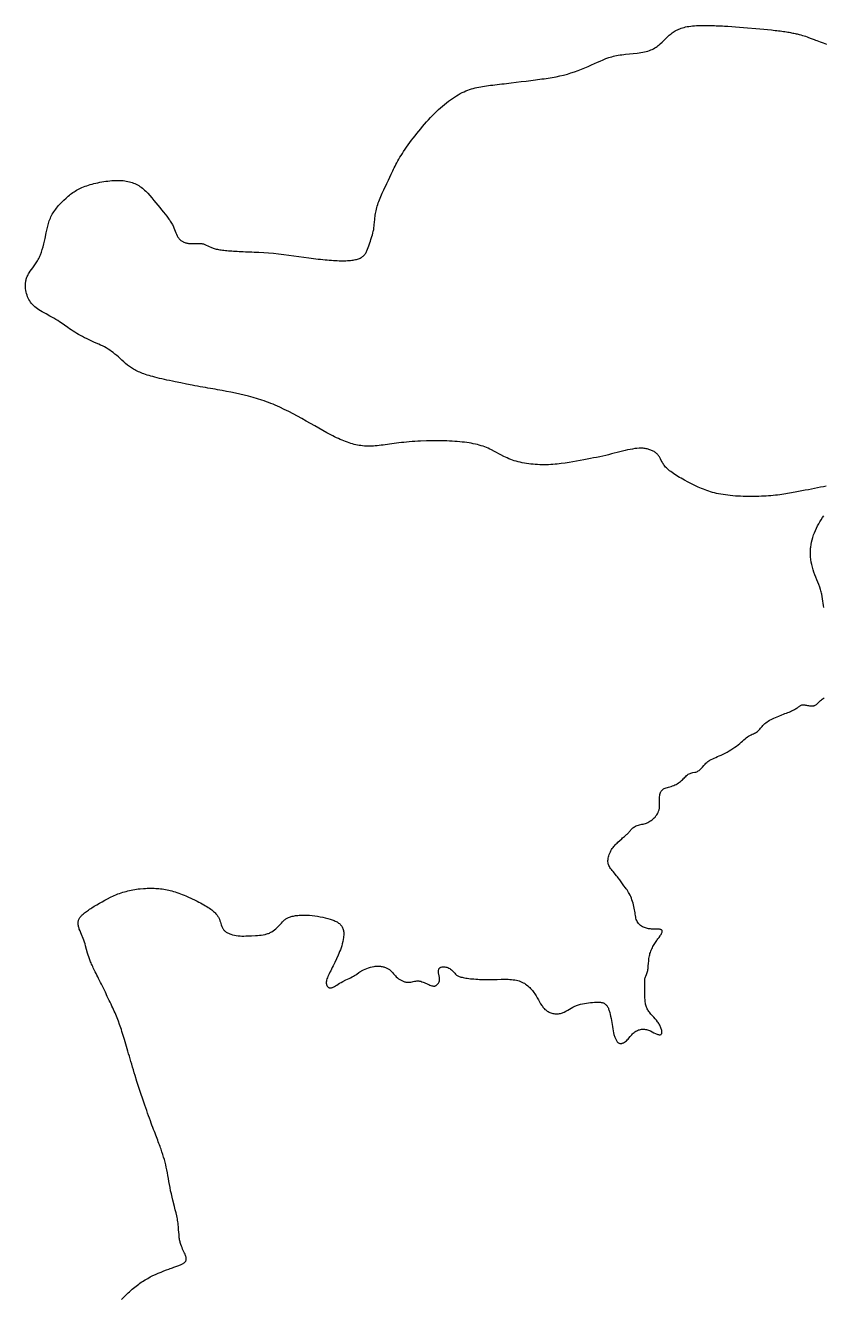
# Model space of a CAD drawing. Header units: millimetres. Extents: x -2150 to 3226, y -942 to 5220.
# Drawn here: x -640 to 1293, y 2139 to 5220 of the extents above; entities that cross this region are included whole.
import ezdxf

# ---------------------------------------------------------------- set-up
doc = ezdxf.new("R2010")
doc.units = ezdxf.units.MM
doc.layers.add('184', color=7, linetype='Continuous')

msp = doc.modelspace()

# ---------------------------------------------------------------- linework, layer by layer
at = {"layer": '184', "elevation": 184}
for points in [[(1299.2, 4104.1), (1292.2, 4102.8), (1285.1, 4101.5), (1278, 4100.1), (1270.7, 4098.7), (1263.3, 4097.2), (1255.8, 4095.6), (1248, 4094.1), (1240.1, 4092.5), (1231.9, 4090.9), (1223.5, 4089.3), (1219.2, 4088.5), (1214.7, 4087.7), (1210.3, 4086.9), (1205.7, 4086.2), (1201, 4085.4), (1196.2, 4084.7), (1191.3, 4084), (1186.4, 4083.4), (1181.3, 4082.7), (1176.1, 4082.1), (1170.7, 4081.6), (1165.3, 4081.1), (1159.7, 4080.6), (1154, 4080.2), (1148.2, 4079.9), (1142.2, 4079.6), (1136.1, 4079.3), (1129.9, 4079.2), (1123.6, 4079.1), (1117.2, 4079), (1104.4, 4079.1), (1098, 4079.3), (1091.6, 4079.6), (1085.3, 4079.9), (1079, 4080.3), (1072.8, 4080.8), (1066.7, 4081.4), (1060.7, 4082), (1054.9, 4082.8), (1049.2, 4083.6), (1043.7, 4084.5), (1038.5, 4085.6), (1033.4, 4086.7), (1028.4, 4087.8), (1023.7, 4089.1), (1019, 4090.5), (1014.5, 4091.9), (1010.1, 4093.4), (1005.8, 4095), (1001.5, 4096.6), (997.3, 4098.4), (989.1, 4102), (980.9, 4105.9), (972.7, 4109.9), (964.4, 4114.2), (956.1, 4118.6), (947.9, 4123.2), (944, 4125.5), (940.1, 4127.8), (936.3, 4130.1), (932.6, 4132.4), (929.1, 4134.7), (925.8, 4137), (922.6, 4139.4), (919.6, 4141.6), (916.9, 4143.9), (914.3, 4146.1), (912.1, 4148.3), (910, 4150.5), (908.2, 4152.7), (906.6, 4154.8), (905.1, 4156.8), (903.8, 4158.9), (902.6, 4160.9), (901.5, 4162.8), (899.6, 4166.6), (897.8, 4170.2), (896, 4173.6), (895, 4175.3), (893.9, 4176.9), (892.8, 4178.4), (891.5, 4179.9), (890.2, 4181.4), (888.7, 4182.8), (887.2, 4184.1), (885.5, 4185.4), (883.8, 4186.6), (882, 4187.8), (880.1, 4188.9), (878.2, 4189.9), (876.2, 4190.8), (874.1, 4191.7), (872, 4192.5), (869.8, 4193.2), (867.6, 4193.9), (865.3, 4194.4), (863, 4194.9), (860.7, 4195.3), (858.4, 4195.6), (856, 4195.8), (853.5, 4195.9), (851.1, 4196), (848.5, 4196), (846, 4195.9), (840.8, 4195.6), (835.4, 4195), (829.8, 4194.1), (824.1, 4193.1), (818.2, 4191.9), (812.1, 4190.5), (805.8, 4189), (799.3, 4187.3), (792.7, 4185.6), (785.9, 4183.9), (779.1, 4182.1), (772.1, 4180.4), (765, 4178.7), (757.8, 4177.1), (750.6, 4175.5), (743.1, 4173.9), (735.6, 4172.4), (727.8, 4170.9), (719.9, 4169.3), (711.7, 4167.8), (703.3, 4166.2), (694.6, 4164.6), (685.7, 4163), (676.5, 4161.4), (667, 4160), (657.3, 4158.7), (652.4, 4158.1), (647.4, 4157.6), (642.3, 4157.2), (637.2, 4156.8), (632, 4156.5), (626.8, 4156.2), (621.5, 4156.1), (616.1, 4156.1), (610.8, 4156.1), (605.3, 4156.2), (599.9, 4156.4), (594.5, 4156.8), (589.1, 4157.2), (583.8, 4157.7), (578.5, 4158.3), (573.2, 4159), (568, 4159.9), (562.9, 4160.8), (557.9, 4161.9), (553.1, 4163), (548.3, 4164.3), (543.7, 4165.7), (539.2, 4167.2), (534.9, 4168.9), (530.7, 4170.6), (526.6, 4172.4), (522.6, 4174.3), (518.7, 4176.2), (511.1, 4180.2), (496.1, 4188.4), (488.5, 4192.3), (484.6, 4194.1), (480.6, 4195.9), (476.5, 4197.6), (472.3, 4199.3), (468, 4200.8), (463.5, 4202.2), (458.9, 4203.5), (454.2, 4204.8), (449.4, 4205.9), (444.4, 4207), (439.3, 4208), (434, 4208.9), (428.6, 4209.7), (423.1, 4210.5), (417.4, 4211.1), (411.6, 4211.7), (405.5, 4212.3), (399.4, 4212.7), (393, 4213.1), (386.5, 4213.4), (379.9, 4213.7), (373.1, 4213.9), (366.2, 4214), (359.2, 4214.1), (345.1, 4214.1), (330.9, 4213.8), (316.8, 4213.3), (309.8, 4212.9), (302.9, 4212.5), (296.1, 4212.1), (289.4, 4211.5), (282.9, 4211), (276.5, 4210.3), (270.3, 4209.7), (264.3, 4209), (258.4, 4208.2), (252.7, 4207.5), (247.1, 4206.7), (241.6, 4206), (236.3, 4205.2), (231.1, 4204.5), (226.1, 4203.8), (221.1, 4203.2), (216.3, 4202.6), (211.5, 4202.1), (206.9, 4201.7), (202.3, 4201.4), (197.8, 4201.2), (193.4, 4201.1), (189.1, 4201.1), (184.8, 4201.2), (180.6, 4201.4), (176.4, 4201.8), (172.2, 4202.3), (168.1, 4202.9), (164, 4203.6), (159.9, 4204.5), (155.8, 4205.4), (151.7, 4206.5), (147.6, 4207.7), (143.5, 4209), (139.3, 4210.5), (135.1, 4212), (130.8, 4213.7), (126.5, 4215.5), (122.1, 4217.4), (117.7, 4219.5), (113.2, 4221.6), (108.6, 4223.8), (104, 4226.2), (99.3, 4228.6), (94.6, 4231.1), (89.8, 4233.6), (80.1, 4239), (70.2, 4244.5), (60.2, 4250.2), (50, 4256), (39.6, 4261.9), (29.2, 4267.8), (18.6, 4273.6), (8, 4279.3), (-2.7, 4284.9), (-13.5, 4290.2), (-24.3, 4295.3), (-29.7, 4297.8), (-35.1, 4300.1), (-40.5, 4302.4), (-45.9, 4304.6), (-51.3, 4306.7), (-56.7, 4308.7), (-62.1, 4310.6), (-67.5, 4312.5), (-78.3, 4316), (-89.1, 4319.1), (-99.9, 4322.1), (-110.6, 4324.8), (-121.3, 4327.3), (-131.9, 4329.6), (-142.6, 4331.7), (-153.3, 4333.8), (-164.2, 4335.8), (-175.3, 4337.7), (-180.9, 4338.7), (-186.7, 4339.7), (-192.5, 4340.7), (-198.5, 4341.8), (-204.6, 4342.8), (-210.8, 4343.9), (-217.1, 4345.1), (-223.6, 4346.2), (-230.2, 4347.5), (-236.9, 4348.7), (-250.5, 4351.4), (-264.3, 4354.1), (-277.9, 4356.9), (-284.5, 4358.3), (-291.1, 4359.7), (-297.5, 4361.1), (-303.8, 4362.5), (-309.9, 4363.9), (-315.7, 4365.3), (-321.3, 4366.7), (-326.7, 4368.1), (-331.7, 4369.4), (-336.5, 4370.7), (-341, 4372), (-345.3, 4373.3), (-349.4, 4374.6), (-353.2, 4375.9), (-356.8, 4377.2), (-360.3, 4378.5), (-363.6, 4379.9), (-366.8, 4381.3), (-369.8, 4382.7), (-372.7, 4384.1), (-375.5, 4385.6), (-378.2, 4387.2), (-380.8, 4388.8), (-383.3, 4390.4), (-388.3, 4393.9), (-393.1, 4397.6), (-397.7, 4401.5), (-402.2, 4405.4), (-406.6, 4409.3), (-410.9, 4413.2), (-415.1, 4417.1), (-419.3, 4420.7), (-423.5, 4424.2), (-427.6, 4427.5), (-431.8, 4430.5), (-436, 4433.4), (-440.3, 4436.2), (-444.6, 4438.8), (-449, 4441.3), (-453.5, 4443.7), (-458.2, 4446), (-462.9, 4448.2), (-472.7, 4452.5), (-482.6, 4456.8), (-487.5, 4459.1), (-492.5, 4461.4), (-497.3, 4463.8), (-502.2, 4466.3), (-506.9, 4468.9), (-511.5, 4471.5), (-516.1, 4474.2), (-520.6, 4477), (-525, 4479.8), (-529.3, 4482.6), (-533.5, 4485.5), (-537.5, 4488.3), (-545.6, 4494), (-553.7, 4499.6), (-557.9, 4502.4), (-562.2, 4505.2), (-566.7, 4507.9), (-571.3, 4510.7), (-580.9, 4516), (-590.5, 4521.3), (-595.1, 4523.9), (-599.6, 4526.4), (-603.8, 4528.9), (-607.7, 4531.4), (-611.3, 4533.8), (-614.7, 4536.3), (-617.8, 4538.8), (-620.6, 4541.4), (-623.3, 4544), (-625.7, 4546.8), (-627.9, 4549.7), (-630, 4552.8), (-631.9, 4556), (-633.6, 4559.5), (-635.1, 4563), (-636.4, 4566.7), (-637.6, 4570.5), (-638.5, 4574.4), (-639.3, 4578.4), (-639.9, 4582.5), (-640.2, 4586.7), (-640.3, 4590.9), (-640.1, 4595.2), (-639.9, 4597.3), (-639.6, 4599.4), (-639.2, 4601.6), (-638.8, 4603.7), (-638.2, 4605.8), (-637.5, 4608), (-636.8, 4610.1), (-635.9, 4612.2), (-634.9, 4614.3), (-633.8, 4616.4), (-632.6, 4618.4), (-631.3, 4620.5), (-628.5, 4624.6), (-625.4, 4628.9), (-622.2, 4633.2), (-618.9, 4637.7), (-615.7, 4642.5), (-614, 4645), (-612.5, 4647.5), (-610.9, 4650.2), (-609.4, 4652.9), (-608, 4655.8), (-606.6, 4658.7), (-605.3, 4661.6), (-604, 4664.7), (-601.6, 4671), (-599.4, 4677.4), (-597.4, 4684.1), (-595.6, 4690.8), (-593.9, 4697.5), (-592.5, 4704.3), (-589.9, 4717.6), (-588.6, 4724.2), (-587.2, 4730.8), (-585.6, 4737.3), (-584.7, 4740.5), (-583.6, 4743.7), (-582.5, 4746.9), (-581.3, 4750.1), (-580, 4753.3), (-578.5, 4756.4), (-576.9, 4759.6), (-575.2, 4762.7), (-573.3, 4765.8), (-571.3, 4768.8), (-569.2, 4771.9), (-567.1, 4774.9), (-564.8, 4777.8), (-562.5, 4780.7), (-560, 4783.6), (-557.6, 4786.4), (-552.5, 4791.9), (-547.2, 4797.1), (-541.9, 4802), (-536.6, 4806.7), (-533.9, 4808.9), (-531.2, 4811), (-528.4, 4813.1), (-525.6, 4815.1), (-522.7, 4817.1), (-519.7, 4818.9), (-516.7, 4820.7), (-513.5, 4822.5), (-510.3, 4824.2), (-506.9, 4825.8), (-503.4, 4827.4), (-499.7, 4828.9), (-495.9, 4830.4), (-491.9, 4831.8), (-487.8, 4833.2), (-483.5, 4834.5), (-479, 4835.8), (-474.4, 4837), (-469.7, 4838.1), (-465, 4839.2), (-460.1, 4840.1), (-455.2, 4841), (-450.3, 4841.9), (-445.4, 4842.6), (-440.5, 4843.2), (-435.6, 4843.7), (-430.7, 4844.1), (-426, 4844.4), (-421.3, 4844.6), (-416.8, 4844.7), (-412.3, 4844.6), (-408.1, 4844.4), (-403.9, 4844.1), (-399.9, 4843.7), (-396, 4843.1), (-392.3, 4842.4), (-388.6, 4841.5), (-385.1, 4840.6), (-381.7, 4839.5), (-378.3, 4838.2), (-375.1, 4836.9), (-371.9, 4835.4), (-368.8, 4833.7), (-365.8, 4832), (-362.9, 4830.1), (-360, 4828.1), (-357.2, 4825.9), (-354.4, 4823.7), (-351.7, 4821.3), (-349, 4818.8), (-346.4, 4816.2), (-343.8, 4813.5), (-338.7, 4807.9), (-333.8, 4802.1), (-329, 4796.2), (-324.2, 4790.3), (-319.6, 4784.4), (-315.1, 4778.7), (-310.6, 4773.2), (-306.3, 4767.9), (-302.1, 4762.7), (-298.2, 4757.8), (-294.5, 4752.9), (-292.7, 4750.5), (-291, 4748.2), (-289.5, 4745.9), (-288, 4743.6), (-286.6, 4741.3), (-285.2, 4739), (-284, 4736.8), (-282.9, 4734.6), (-280.9, 4730.2), (-279.2, 4725.9), (-277.5, 4721.8), (-276, 4717.9), (-274.4, 4714.2), (-272.8, 4710.7), (-271.9, 4709), (-270.9, 4707.4), (-269.9, 4705.9), (-268.9, 4704.5), (-267.7, 4703.1), (-266.5, 4701.8), (-265.2, 4700.6), (-263.9, 4699.4), (-262.5, 4698.4), (-261.1, 4697.4), (-259.5, 4696.5), (-258, 4695.6), (-256.3, 4694.9), (-254.6, 4694.2), (-252.8, 4693.6), (-251, 4693.1), (-249.1, 4692.7), (-247.2, 4692.3), (-245.2, 4692.1), (-243.1, 4691.9), (-238.9, 4691.8), (-234.5, 4691.8), (-225.6, 4692), (-221.3, 4692.1), (-217.1, 4691.9), (-215, 4691.7), (-213, 4691.5), (-211.1, 4691.1), (-209.3, 4690.7), (-207.5, 4690.2), (-205.7, 4689.6), (-202.3, 4688.2), (-198.8, 4686.6), (-195.3, 4684.9), (-191.5, 4683.2), (-189.5, 4682.4), (-187.5, 4681.5), (-185.3, 4680.7), (-183, 4679.9), (-180.6, 4679.2), (-178, 4678.5), (-175.3, 4677.9), (-172.4, 4677.3), (-169.5, 4676.8), (-166.3, 4676.3), (-163.1, 4675.8), (-159.7, 4675.4), (-156.1, 4675), (-152.4, 4674.7), (-148.6, 4674.3), (-144.6, 4674), (-140.5, 4673.8), (-136.2, 4673.5), (-131.8, 4673.2), (-127.3, 4673), (-122.6, 4672.8), (-117.8, 4672.6), (-112.8, 4672.3), (-107.7, 4672.1), (-102.5, 4671.9), (-97.2, 4671.7), (-91.8, 4671.4), (-86.2, 4671.2), (-80.6, 4670.9), (-74.9, 4670.6), (-63.3, 4669.9), (-51.4, 4669.1), (-39.3, 4668.1), (-27.1, 4666.9), (-14.8, 4665.5), (-2.5, 4664), (9.8, 4662.3), (22, 4660.7), (34.1, 4659), (45.9, 4657.3), (57.6, 4655.7), (63.3, 4655), (68.9, 4654.3), (74.4, 4653.7), (79.9, 4653.1), (85.2, 4652.6), (90.5, 4652.1), (95.6, 4651.7), (100.6, 4651.3), (105.5, 4651), (110.3, 4650.7), (114.9, 4650.5), (119.4, 4650.3), (123.8, 4650.2), (128, 4650.2), (132.1, 4650.2), (136, 4650.3), (139.8, 4650.5), (143.4, 4650.7), (146.8, 4651), (150, 4651.3), (153.1, 4651.8), (156, 4652.3), (158.8, 4652.8), (161.4, 4653.4), (163.9, 4654.1), (166.2, 4654.9), (168.4, 4655.8), (170.4, 4656.7), (172.4, 4657.7), (174.2, 4658.8), (175.9, 4660), (177.5, 4661.2), (179, 4662.5), (180.3, 4664), (181.6, 4665.5), (182.8, 4667), (184, 4668.7), (185, 4670.4), (186, 4672.2), (186.9, 4674.1), (188.5, 4677.9), (190, 4681.9), (191.3, 4685.9), (193.8, 4693.9), (195, 4697.8), (196.3, 4701.6), (198.8, 4709.2), (200, 4713.1), (201.2, 4717.2), (202.2, 4721.5), (202.6, 4723.7), (203.1, 4726), (203.4, 4728.5), (203.8, 4731), (204.1, 4733.6), (204.4, 4736.3), (204.6, 4739.1), (204.9, 4742), (205.2, 4744.9), (205.5, 4748), (205.8, 4751.1), (206.2, 4754.3), (206.6, 4757.6), (207, 4760.9), (207.6, 4764.4), (208.2, 4767.8), (208.9, 4771.4), (209.8, 4775), (210.7, 4778.7), (211.8, 4782.4), (213, 4786.2), (214.3, 4790), (215.7, 4793.9), (217.2, 4797.7), (220.4, 4805.6), (223.9, 4813.5), (227.6, 4821.5), (235, 4837.3), (238.6, 4845), (242.1, 4852.6), (245.5, 4860.1), (249.1, 4867.7), (250.9, 4871.6), (252.8, 4875.5), (254.8, 4879.4), (256.9, 4883.5), (259.1, 4887.6), (261.5, 4891.8), (264, 4896.2), (266.6, 4900.7), (269.4, 4905.3), (272.5, 4910.1), (275.7, 4915.1), (279.1, 4920.2), (282.7, 4925.4), (286.5, 4930.8), (290.5, 4936.2), (294.6, 4941.8), (298.8, 4947.4), (303.2, 4953), (307.7, 4958.6), (312.2, 4964.2), (316.9, 4969.9), (321.6, 4975.4), (326.4, 4980.9), (331.2, 4986.3), (336, 4991.6), (340.9, 4996.8), (345.8, 5001.9), (350.7, 5006.8), (355.6, 5011.5), (360.4, 5016.1), (365.3, 5020.5), (370.1, 5024.7), (375, 5028.8), (379.8, 5032.7), (384.6, 5036.4), (389.3, 5040), (394.1, 5043.3), (398.8, 5046.5), (403.5, 5049.5), (408.1, 5052.3), (412.8, 5054.9), (417.3, 5057.3), (421.9, 5059.4), (426.4, 5061.4), (430.8, 5063.2), (435.3, 5064.8), (439.7, 5066.3), (444.2, 5067.6), (448.6, 5068.8), (453.1, 5069.8), (457.7, 5070.8), (462.2, 5071.6), (466.9, 5072.4), (471.6, 5073.1), (476.4, 5073.8), (481.3, 5074.4), (486.3, 5075.1), (491.4, 5075.7), (496.6, 5076.3), (502, 5076.9), (507.5, 5077.5), (513.1, 5078.2), (518.8, 5078.9), (524.6, 5079.6), (536.4, 5081), (548.3, 5082.5), (560.2, 5084), (572, 5085.4), (583.5, 5086.9), (589.2, 5087.6), (594.7, 5088.3), (600.1, 5089), (605.5, 5089.7), (610.7, 5090.4), (615.8, 5091.1), (620.8, 5091.8), (625.8, 5092.6), (635.5, 5094.2), (644.9, 5095.9), (654.1, 5097.7), (663.2, 5099.8), (672.1, 5102.2), (680.9, 5104.9), (689.6, 5107.8), (698.1, 5110.9), (706.5, 5114.2), (714.7, 5117.5), (722.6, 5120.9), (730.3, 5124.3), (737.8, 5127.6), (744.9, 5130.8), (751.9, 5133.9), (758.7, 5136.8), (765.6, 5139.6), (772.6, 5142.1), (776.2, 5143.2), (779.9, 5144.3), (783.6, 5145.3), (787.5, 5146.3), (791.4, 5147.1), (795.5, 5147.9), (799.8, 5148.6), (804.1, 5149.2), (808.6, 5149.8), (813.2, 5150.3), (822.5, 5151.2), (831.9, 5152.2), (841.3, 5153.2), (845.8, 5153.8), (850.4, 5154.4), (854.8, 5155.1), (859, 5156), (863.2, 5156.9), (867.1, 5158), (870.9, 5159.2), (874.4, 5160.6), (877.8, 5162.1), (881, 5163.7), (884, 5165.4), (886.9, 5167.2), (889.7, 5169.2), (892.3, 5171.1), (894.8, 5173.2), (897.3, 5175.3), (901.9, 5179.6), (906.3, 5184), (910.5, 5188.3), (914.8, 5192.4), (919.1, 5196.4), (921.4, 5198.3), (923.7, 5200.1), (926, 5201.9), (928.4, 5203.6), (930.9, 5205.2), (933.5, 5206.8), (936.2, 5208.3), (939, 5209.7), (941.9, 5211), (944.9, 5212.2), (948.1, 5213.4), (951.4, 5214.5), (954.9, 5215.4), (958.6, 5216.3), (962.5, 5217.1), (966.5, 5217.7), (970.8, 5218.3), (975.3, 5218.8), (980, 5219.2), (985, 5219.6), (990.3, 5219.8), (995.8, 5219.9), (998.7, 5220), (1001.7, 5220), (1004.7, 5220), (1007.9, 5220), (1011.1, 5220), (1014.4, 5219.9), (1017.7, 5219.9), (1021.2, 5219.8), (1024.8, 5219.7), (1028.4, 5219.5), (1032.2, 5219.4), (1036, 5219.2), (1039.9, 5219.1), (1044, 5218.9), (1048.1, 5218.7), (1052.4, 5218.4), (1056.7, 5218.2), (1061.1, 5217.9), (1070.2, 5217.4), (1079.6, 5216.7), (1089.2, 5216.1), (1098.9, 5215.3), (1108.8, 5214.6), (1128.5, 5212.9), (1138.2, 5212), (1147.8, 5211.1), (1157.2, 5210.1), (1166.3, 5209.1), (1170.8, 5208.6), (1175.1, 5208.1), (1179.4, 5207.6), (1183.6, 5207.1), (1187.6, 5206.6), (1191.5, 5206), (1195.3, 5205.5), (1199, 5205), (1202.5, 5204.4), (1205.9, 5203.9), (1209.1, 5203.4), (1212.2, 5202.8), (1215.2, 5202.3), (1218.1, 5201.7), (1220.9, 5201.2), (1223.6, 5200.6), (1226.2, 5200), (1228.6, 5199.5), (1231, 5198.9), (1233.3, 5198.4), (1237.7, 5197.2), (1241.8, 5196), (1245.7, 5194.9), (1249.3, 5193.7), (1252.9, 5192.4), (1256.3, 5191.2), (1263, 5188.7), (1269.7, 5186.1), (1273.2, 5184.7), (1276.7, 5183.4), (1280.4, 5182), (1284.2, 5180.6), (1291.9, 5177.8), (1299.8, 5175)], [(1293.3, 3810.3), (1292.5, 3815.3), (1291.8, 3820.5), (1291.1, 3825.9), (1290.3, 3831.3), (1289.4, 3836.8), (1288.3, 3842.5), (1287.7, 3845.3), (1287, 3848.2), (1286.2, 3851), (1285.3, 3853.9), (1283.3, 3859.8), (1281.1, 3865.7), (1278.7, 3871.6), (1276.3, 3877.6), (1273.9, 3883.7), (1271.5, 3889.7), (1269.3, 3895.8), (1267.3, 3901.9), (1265.6, 3908.1), (1264.1, 3914.2), (1262.8, 3920.4), (1261.9, 3926.5), (1261.2, 3932.6), (1260.8, 3938.7), (1260.8, 3941.8), (1260.8, 3944.8), (1260.9, 3947.8), (1261.1, 3950.8), (1261.3, 3953.8), (1261.6, 3956.8), (1262.5, 3962.8), (1263.7, 3968.6), (1265.1, 3974.4), (1266.8, 3980.2), (1268.6, 3985.9), (1270.7, 3991.5), (1273, 3997), (1275.5, 4002.4), (1278.1, 4007.7), (1280.9, 4012.9), (1283.8, 4018), (1286.9, 4023), (1290.2, 4027.9), (1293.7, 4032.6)], [(-408, 2133.9), (-401.5, 2140.6), (-394.9, 2147), (-391.6, 2150.1), (-388.4, 2153.1), (-385.1, 2156.1), (-381.9, 2158.9), (-378.6, 2161.6), (-375.4, 2164.3), (-372.3, 2166.8), (-369.1, 2169.2), (-366, 2171.5), (-362.9, 2173.8), (-359.8, 2175.9), (-356.6, 2178), (-350.4, 2181.9), (-344.2, 2185.5), (-337.9, 2188.8), (-331.6, 2192), (-325.1, 2195), (-318.5, 2197.9), (-311.9, 2200.6), (-305.3, 2203.3), (-298.9, 2205.7), (-292.7, 2208.1), (-289.6, 2209.2), (-286.7, 2210.3), (-283.9, 2211.3), (-281.1, 2212.3), (-278.4, 2213.3), (-275.9, 2214.2), (-273.5, 2215.1), (-271.2, 2216), (-269, 2216.8), (-267, 2217.6), (-265.1, 2218.4), (-263.3, 2219.2), (-261.6, 2220), (-260.1, 2220.7), (-258.6, 2221.5), (-257.3, 2222.3), (-256.1, 2223.1), (-255.1, 2223.9), (-254.1, 2224.7), (-253.3, 2225.5), (-252.6, 2226.4), (-252, 2227.3), (-251.5, 2228.2), (-251.1, 2229.2), (-250.9, 2230.2), (-250.7, 2231.3), (-250.7, 2232.3), (-250.7, 2233.5), (-250.8, 2234.6), (-251, 2235.8), (-251.3, 2237.1), (-251.7, 2238.3), (-252.6, 2241), (-253.7, 2243.7), (-255, 2246.7), (-256.4, 2249.7), (-258, 2252.9), (-259.6, 2256.3), (-261.1, 2259.9), (-262.7, 2263.6), (-264.1, 2267.7), (-264.7, 2269.7), (-265.4, 2271.9), (-265.9, 2274.1), (-266.4, 2276.4), (-266.9, 2278.8), (-267.3, 2281.2), (-267.6, 2283.8), (-267.9, 2286.3), (-268.4, 2291.7), (-268.8, 2297.4), (-269.3, 2303.3), (-269.8, 2309.5), (-270.4, 2315.9), (-270.8, 2319.3), (-271.3, 2322.6), (-271.8, 2326.1), (-272.4, 2329.6), (-273.1, 2333.1), (-273.8, 2336.7), (-275.5, 2344), (-277.3, 2351.5), (-279.3, 2359.1), (-283.2, 2374.5), (-285.1, 2382.3), (-286.9, 2390), (-288.6, 2397.7), (-290, 2405.3), (-291.4, 2412.8), (-292.7, 2420.2), (-294, 2427.4), (-295.3, 2434.5), (-296.5, 2441.4), (-297.8, 2448), (-299.2, 2454.5), (-300.6, 2460.7), (-302.2, 2466.9), (-303.8, 2473), (-305.6, 2479.2), (-307.6, 2485.4), (-309.7, 2491.7), (-311.9, 2498.3), (-313.2, 2501.7), (-314.4, 2505.1), (-315.7, 2508.6), (-317.1, 2512.3), (-318.5, 2516), (-320, 2519.9), (-321.5, 2523.8), (-323.1, 2528), (-324.7, 2532.2), (-326.4, 2536.7), (-328.1, 2541.3), (-330, 2546.1), (-331.8, 2551), (-333.8, 2556.2), (-335.8, 2561.6), (-337.8, 2567.2), (-339.9, 2573.1), (-342.1, 2579.2), (-344.4, 2585.5), (-346.6, 2591.9), (-348.9, 2598.6), (-351.3, 2605.3), (-353.7, 2612.2), (-356, 2619.2), (-360.8, 2633.5), (-365.5, 2647.9), (-370.2, 2662.3), (-374.6, 2676.5), (-376.8, 2683.5), (-378.9, 2690.4), (-381, 2697.2), (-383, 2703.9), (-384.9, 2710.5), (-386.8, 2717), (-388.6, 2723.3), (-390.4, 2729.5), (-392.2, 2735.6), (-393.9, 2741.6), (-395.6, 2747.4), (-397.2, 2753), (-398.8, 2758.5), (-400.4, 2763.9), (-402, 2769), (-403.5, 2774), (-405, 2778.8), (-406.5, 2783.5), (-408, 2788), (-409.4, 2792.3), (-410.9, 2796.5), (-412.3, 2800.6), (-415.3, 2808.6), (-418.4, 2816.5), (-421.7, 2824.3), (-423.4, 2828.3), (-425.1, 2832.3), (-427, 2836.4), (-428.9, 2840.6), (-430.9, 2845), (-433, 2849.4), (-435.1, 2854), (-437.4, 2858.7), (-439.7, 2863.5), (-442, 2868.4), (-446.8, 2878.2), (-451.6, 2888), (-456.3, 2897.7), (-458.7, 2902.4), (-460.9, 2907), (-463.1, 2911.5), (-465.3, 2915.8), (-467.3, 2919.9), (-469.3, 2923.9), (-471.1, 2927.7), (-472.8, 2931.2), (-474.5, 2934.7), (-476, 2937.9), (-477.4, 2941), (-478.8, 2943.9), (-480.1, 2946.8), (-481.3, 2949.5), (-482.4, 2952.1), (-483.5, 2954.6), (-484.5, 2957.1), (-485.4, 2959.4), (-487.1, 2964.1), (-488.6, 2968.6), (-489.9, 2973), (-492.2, 2981.9), (-494.5, 2990.8), (-495.7, 2995.3), (-497.1, 2999.8), (-498.6, 3004.3), (-500.4, 3008.9), (-504.2, 3018.1), (-506.2, 3022.6), (-508.1, 3027), (-509.8, 3031.3), (-510.5, 3033.4), (-511.2, 3035.4), (-511.7, 3037.4), (-512.2, 3039.4), (-512.5, 3041.3), (-512.8, 3043.1), (-512.9, 3044.9), (-512.9, 3046.6), (-512.8, 3048.3), (-512.5, 3050), (-512.1, 3051.6), (-511.6, 3053.2), (-511, 3054.8), (-510.2, 3056.4), (-509.3, 3057.9), (-508.2, 3059.5), (-507, 3061), (-505.7, 3062.6), (-504.3, 3064.2), (-502.6, 3065.8), (-500.9, 3067.4), (-499, 3069), (-497, 3070.7), (-494.8, 3072.4), (-492.5, 3074.1), (-490.1, 3075.8), (-487.6, 3077.6), (-485, 3079.3), (-482.3, 3081.1), (-479.5, 3082.9), (-473.7, 3086.5), (-467.6, 3090.2), (-461.2, 3093.9), (-454.8, 3097.5), (-448.1, 3101.2), (-441.4, 3104.8), (-434.4, 3108.3), (-427.3, 3111.7), (-420, 3114.9), (-416.2, 3116.4), (-412.4, 3117.8), (-408.6, 3119.2), (-404.7, 3120.5), (-400.7, 3121.7), (-396.6, 3122.8), (-392.5, 3123.9), (-388.4, 3124.9), (-384.2, 3125.8), (-379.9, 3126.6), (-375.7, 3127.3), (-371.4, 3127.9), (-367.1, 3128.5), (-362.8, 3129), (-354.1, 3129.7), (-349.9, 3130), (-345.6, 3130.1), (-341.4, 3130.2), (-337.2, 3130.3), (-333, 3130.2), (-328.9, 3130.1), (-324.9, 3129.9), (-320.9, 3129.7), (-316.9, 3129.4), (-313, 3129), (-309.1, 3128.5), (-305.2, 3127.9), (-301.3, 3127.2), (-297.4, 3126.5), (-293.4, 3125.6), (-289.5, 3124.7), (-285.5, 3123.7), (-281.5, 3122.6), (-277.4, 3121.3), (-273.3, 3120), (-269.1, 3118.5), (-264.8, 3117), (-260.4, 3115.3), (-256, 3113.6), (-251.5, 3111.7), (-246.9, 3109.8), (-237.8, 3105.7), (-228.9, 3101.4), (-224.5, 3099.2), (-220.2, 3096.9), (-216, 3094.7), (-212, 3092.5), (-208.1, 3090.3), (-204.4, 3088.1), (-200.9, 3085.9), (-197.6, 3083.8), (-194.5, 3081.8), (-191.7, 3079.8), (-189.1, 3077.8), (-186.7, 3075.9), (-184.5, 3074), (-182.6, 3072.2), (-180.8, 3070.4), (-179.1, 3068.7), (-177.7, 3066.9), (-176.3, 3065.2), (-175.1, 3063.5), (-174, 3061.8), (-173.1, 3060.1), (-172.2, 3058.5), (-170.6, 3055.1), (-169.3, 3051.6), (-168.2, 3048.2), (-166, 3041.3), (-164.7, 3038), (-163.3, 3034.8), (-162.5, 3033.2), (-161.6, 3031.7), (-160.6, 3030.3), (-159.5, 3028.9), (-158.3, 3027.6), (-157, 3026.4), (-155.5, 3025.2), (-154, 3024.1), (-152.3, 3023.1), (-150.6, 3022.1), (-148.7, 3021.2), (-146.8, 3020.3), (-144.9, 3019.5), (-142.8, 3018.8), (-138.6, 3017.6), (-134.1, 3016.6), (-129.6, 3015.8), (-125.1, 3015.2), (-120.5, 3014.8), (-115.9, 3014.6), (-111.3, 3014.6), (-106.7, 3014.7), (-102.1, 3014.9), (-92.7, 3015.3), (-83.3, 3015.9), (-78.5, 3016.2), (-73.7, 3016.5), (-69.1, 3017), (-64.5, 3017.7), (-60, 3018.5), (-57.8, 3019), (-55.6, 3019.6), (-53.6, 3020.3), (-51.5, 3021), (-49.5, 3021.9), (-47.6, 3022.8), (-45.7, 3023.8), (-43.8, 3024.8), (-40.3, 3027.1), (-37, 3029.6), (-33.8, 3032.2), (-30.8, 3035), (-28, 3037.8), (-25.4, 3040.6), (-22.9, 3043.4), (-20.4, 3046.1), (-18, 3048.8), (-15.5, 3051.3), (-12.8, 3053.7), (-11.4, 3054.8), (-9.9, 3055.9), (-8.3, 3056.9), (-6.6, 3057.9), (-4.8, 3058.8), (-2.9, 3059.7), (-0.8, 3060.5), (1.3, 3061.2), (3.6, 3061.9), (6, 3062.5), (8.6, 3063), (11.2, 3063.5), (13.9, 3063.9), (16.7, 3064.3), (19.6, 3064.6), (22.6, 3064.9), (25.6, 3065.1), (28.7, 3065.2), (34.9, 3065.3), (41.4, 3065.1), (47.9, 3064.8), (54.4, 3064.2), (60.9, 3063.5), (67.3, 3062.5), (73.7, 3061.4), (79.9, 3060.2), (85.9, 3058.8), (91.8, 3057.2), (97.3, 3055.6), (100, 3054.7), (102.6, 3053.8), (105.1, 3052.9), (107.6, 3051.9), (109.9, 3050.8), (112.1, 3049.7), (114.3, 3048.6), (116.3, 3047.4), (118.2, 3046.1), (120, 3044.7), (121.6, 3043.3), (123.1, 3041.7), (124.5, 3040.1), (125.8, 3038.4), (126.9, 3036.6), (127.8, 3034.7), (128.6, 3032.7), (129.2, 3030.5), (129.7, 3028.3), (130.1, 3026.1), (130.4, 3023.7), (130.5, 3021.3), (130.5, 3018.8), (130.4, 3016.3), (130.3, 3013.8), (130, 3011.2), (129.2, 3006.1), (128.2, 3001), (127, 2995.9), (125.6, 2991), (124, 2986.2), (122.4, 2981.5), (120.6, 2976.9), (118.8, 2972.4), (116.9, 2968), (112.9, 2959.4), (108.9, 2950.8), (104.8, 2942.5), (102.8, 2938.4), (100.9, 2934.5), (99, 2930.6), (97.2, 2926.9), (95.4, 2923.3), (93.8, 2919.9), (92.3, 2916.6), (91, 2913.5), (89.9, 2910.5), (89.1, 2907.6), (88.8, 2906.2), (88.5, 2904.8), (88.4, 2903.5), (88.3, 2902.2), (88.3, 2900.9), (88.4, 2899.6), (88.6, 2898.4), (88.9, 2897.2), (89.2, 2896.1), (89.6, 2895), (90.2, 2894), (90.7, 2893.1), (91.4, 2892.2), (92.1, 2891.4), (92.9, 2890.7), (93.7, 2890.1), (94.6, 2889.6), (95.6, 2889.2), (96.6, 2889), (97.7, 2888.8), (98.8, 2888.8), (99.9, 2888.9), (101.1, 2889.2), (102.4, 2889.6), (103.7, 2890.1), (105, 2890.7), (106.4, 2891.4), (107.8, 2892.1), (110.7, 2893.9), (113.8, 2895.8), (117.1, 2897.9), (120.6, 2900.1), (124.3, 2902.2), (128, 2904.3), (135.9, 2908.1), (139.8, 2910), (143.6, 2911.8), (147.3, 2913.6), (150.7, 2915.4), (154, 2917.1), (156.9, 2918.9), (159.5, 2920.6), (162.1, 2922.4), (167, 2925.9), (169.6, 2927.7), (172.4, 2929.4), (173.9, 2930.3), (175.4, 2931.2), (177.1, 2932), (178.8, 2932.9), (182.5, 2934.6), (186.5, 2936.2), (190.7, 2937.7), (195, 2939.1), (199.5, 2940.2), (204, 2941), (206.3, 2941.3), (208.5, 2941.5), (210.7, 2941.6), (213, 2941.7), (215.2, 2941.6), (217.3, 2941.5), (219.5, 2941.3), (221.6, 2941), (223.6, 2940.6), (225.7, 2940.2), (227.6, 2939.7), (229.6, 2939.1), (231.4, 2938.4), (233.2, 2937.7), (235, 2937), (236.6, 2936.1), (238.2, 2935.2), (239.7, 2934.3), (241.2, 2933.3), (242.5, 2932.3), (245, 2930), (247.3, 2927.7), (249.4, 2925.3), (251.4, 2922.8), (253.5, 2920.3), (255.6, 2917.9), (257.9, 2915.5), (260.4, 2913.2), (263.2, 2911), (266.2, 2909.1), (269.4, 2907.3), (272.7, 2905.8), (276.1, 2904.5), (277.8, 2904), (279.5, 2903.5), (281.2, 2903.2), (282.9, 2902.9), (284.6, 2902.7), (286.2, 2902.6), (287.9, 2902.7), (289.5, 2902.7), (292.7, 2903.1), (295.9, 2903.6), (299, 2904.3), (302, 2904.9), (305, 2905.4), (308, 2905.7), (309.5, 2905.8), (311, 2905.8), (312.5, 2905.7), (314, 2905.5), (317, 2904.9), (319.9, 2904), (322.8, 2903), (325.7, 2901.8), (328.5, 2900.5), (331.3, 2899.2), (333.9, 2898), (336.5, 2896.8), (339, 2895.7), (341.5, 2894.8), (343.8, 2894.1), (346, 2893.6), (348.1, 2893.3), (349.2, 2893.3), (350.2, 2893.4), (351.1, 2893.5), (352.1, 2893.7), (353, 2894), (353.9, 2894.4), (354.8, 2894.9), (355.6, 2895.5), (357.1, 2896.8), (358.5, 2898.4), (359.7, 2900.1), (360.7, 2902), (361.5, 2904), (362.1, 2906), (362.4, 2908), (362.5, 2910), (362.4, 2912), (362.2, 2914), (361.4, 2917.9), (360.5, 2921.9), (360.2, 2923.9), (359.9, 2926), (359.8, 2928), (359.8, 2929.9), (360.1, 2931.7), (360.5, 2933.5), (361.2, 2935.1), (361.6, 2935.8), (362.1, 2936.5), (362.7, 2937.1), (363.4, 2937.6), (364.1, 2938.1), (365, 2938.6), (365.8, 2939), (366.8, 2939.3), (368.8, 2939.8), (371, 2940), (373.3, 2940.1), (375.7, 2939.9), (378.1, 2939.5), (380.5, 2938.9), (382.9, 2938), (385.1, 2937), (387.3, 2935.8), (389.3, 2934.4), (391.3, 2933), (393.1, 2931.4), (394.8, 2929.7), (396.4, 2928), (397.8, 2926.2), (399.3, 2924.4), (400.9, 2922.6), (401.8, 2921.8), (402.9, 2920.9), (404, 2920), (405.3, 2919.2), (406.7, 2918.3), (408.3, 2917.5), (410.2, 2916.8), (412.2, 2916), (414.5, 2915.3), (417, 2914.6), (419.8, 2913.9), (422.9, 2913.3), (426.3, 2912.8), (429.8, 2912.2), (433.6, 2911.7), (437.6, 2911.3), (441.7, 2910.9), (446, 2910.5), (450.5, 2910.2), (455, 2909.9), (459.7, 2909.6), (464.4, 2909.4), (474, 2909.2), (483.6, 2909.1), (493.1, 2909.2), (502.5, 2909.5), (511.6, 2909.7), (516.1, 2909.8), (520.5, 2909.8), (524.8, 2909.8), (529, 2909.7), (533.1, 2909.5), (537.2, 2909.2), (541.1, 2908.8), (544.9, 2908.3), (548.6, 2907.6), (552.2, 2906.8), (555.6, 2905.7), (558.9, 2904.6), (562.1, 2903.2), (565.1, 2901.6), (568.1, 2900), (570.9, 2898.1), (573.6, 2896.2), (576.1, 2894.1), (578.6, 2891.9), (580.9, 2889.7), (583.2, 2887.4), (585.3, 2884.9), (587.4, 2882.5), (589.3, 2880), (591.2, 2877.5), (593, 2874.9), (594.7, 2872.4), (596.3, 2869.8), (599.3, 2864.8), (602.1, 2859.9), (604.8, 2855.1), (607.5, 2850.6), (610.2, 2846.3), (611.6, 2844.3), (613.1, 2842.3), (614.6, 2840.4), (616.3, 2838.7), (617.9, 2837), (619.7, 2835.5), (621.6, 2834.1), (623.6, 2832.7), (625.7, 2831.5), (627.8, 2830.5), (630, 2829.5), (632.2, 2828.6), (634.5, 2827.9), (636.9, 2827.3), (639.2, 2826.9), (641.6, 2826.5), (644, 2826.3), (646.4, 2826.3), (648.7, 2826.3), (651.1, 2826.5), (653.4, 2826.8), (655.7, 2827.3), (658, 2827.9), (660.2, 2828.6), (662.4, 2829.5), (664.6, 2830.4), (668.8, 2832.5), (673, 2834.9), (681.4, 2839.9), (685.7, 2842.2), (690.1, 2844.4), (692.4, 2845.4), (694.7, 2846.3), (699.3, 2847.9), (704.1, 2849.3), (708.9, 2850.4), (713.8, 2851.4), (718.6, 2852.1), (723.5, 2852.8), (728.3, 2853.4), (733, 2853.9), (737.6, 2854.3), (742.1, 2854.6), (746.4, 2854.7), (748.4, 2854.6), (750.4, 2854.5), (752.4, 2854.2), (754.2, 2853.9), (756.1, 2853.5), (757.8, 2853), (759.4, 2852.4), (761, 2851.6), (762.5, 2850.8), (763.9, 2849.8), (765.2, 2848.6), (766.4, 2847.4), (767.6, 2846), (768.6, 2844.5), (769.6, 2842.9), (770.6, 2841.3), (771.4, 2839.5), (772.2, 2837.6), (773, 2835.6), (773.7, 2833.6), (774.3, 2831.5), (774.9, 2829.3), (776.1, 2824.8), (777, 2820.1), (777.9, 2815.2), (779.5, 2805.2), (781.1, 2795.1), (781.9, 2790.1), (782.8, 2785.2), (783.8, 2780.5), (785, 2776.1), (785.6, 2773.9), (786.3, 2771.8), (787, 2769.8), (787.7, 2767.9), (788.4, 2766.1), (789.2, 2764.4), (790, 2762.8), (790.9, 2761.3), (791.8, 2759.9), (792.7, 2758.7), (793.7, 2757.6), (794.7, 2756.6), (795.7, 2755.8), (796.8, 2755.2), (797.9, 2754.7), (799, 2754.4), (800.1, 2754.2), (801.3, 2754.1), (802.5, 2754.2), (803.7, 2754.4), (804.9, 2754.7), (806.1, 2755.1), (807.3, 2755.6), (808.5, 2756.2), (810.9, 2757.6), (813.2, 2759.3), (815.3, 2761.1), (817.4, 2763), (819.3, 2765.1), (821.1, 2767.2), (824.6, 2771.4), (828, 2775.4), (829.8, 2777.4), (831.7, 2779.2), (833.7, 2780.8), (835.7, 2782.4), (837.9, 2783.8), (840.1, 2785), (842.4, 2786.1), (844.7, 2787), (847, 2787.7), (849.5, 2788.3), (851.9, 2788.6), (854.4, 2788.8), (856.8, 2788.8), (859.3, 2788.7), (861.7, 2788.3), (864.1, 2787.9), (866.5, 2787.3), (868.8, 2786.5), (871, 2785.6), (873.2, 2784.7), (877.4, 2782.6), (881.5, 2780.4), (885.5, 2778.5), (887.4, 2777.6), (889.3, 2776.9), (891.1, 2776.3), (892.9, 2775.8), (894.5, 2775.5), (896, 2775.4), (897.3, 2775.6), (898.5, 2775.9), (899, 2776.2), (899.4, 2776.5), (900.1, 2777.3), (900.7, 2778.3), (901, 2779.5), (901.2, 2780.9), (901.2, 2782.5), (901, 2784.2), (900.7, 2786), (900.2, 2788), (899.6, 2790), (898.8, 2792.2), (898, 2794.3), (897, 2796.5), (895.9, 2798.7), (894.7, 2800.8), (893.5, 2802.9), (892.1, 2804.9), (890.7, 2806.9), (887.8, 2810.6), (884.7, 2814.2), (881.4, 2817.9), (877.9, 2821.7), (874.4, 2825.7), (871.1, 2829.8), (869.6, 2831.9), (868.2, 2834), (866.9, 2836.1), (865.7, 2838.2), (864.6, 2840.4), (863.7, 2842.6), (862.9, 2844.8), (862.2, 2847.2), (861.6, 2849.7), (861.2, 2852.2), (860.8, 2854.9), (860.5, 2857.8), (860.2, 2860.7), (860.1, 2863.7), (859.9, 2869.5), (859.9, 2872.4), (859.9, 2875.1), (860, 2877.6), (860, 2879.9), (860, 2882.1), (860.1, 2884.1), (860.1, 2888), (860, 2891.8), (860, 2893.8), (859.8, 2895.9), (859.6, 2900.3), (859.5, 2904.9), (859.5, 2907.2), (859.7, 2909.4), (860.1, 2911.6), (860.6, 2913.6), (861.2, 2915.7), (862, 2917.6), (863.7, 2921.7), (864.6, 2923.7), (865.4, 2925.9), (866.1, 2928.3), (866.7, 2930.8), (867.2, 2933.4), (867.5, 2936.2), (867.8, 2939.1), (868.1, 2942.1), (868.6, 2948.2), (869.1, 2954.3), (869.8, 2960.3), (870.3, 2963.2), (870.9, 2966.2), (871.5, 2969.1), (872.3, 2972), (873.2, 2974.9), (874.2, 2977.8), (875.4, 2980.6), (876.6, 2983.5), (878, 2986.3), (879.4, 2989), (880.9, 2991.6), (882.4, 2994.2), (883.9, 2996.7), (885.5, 2999.1), (887, 3001.3), (888.5, 3003.4), (889.9, 3005.5), (891.4, 3007.4), (894.2, 3011.2), (896.8, 3014.9), (898.1, 3016.7), (899.2, 3018.5), (900.2, 3020.3), (901.1, 3022), (901.7, 3023.6), (901.9, 3024.4), (902.1, 3025.1), (902.1, 3025.8), (902.1, 3026.5), (902, 3027.1), (901.8, 3027.7), (901.5, 3028.2), (901.1, 3028.7), (900.6, 3029.1), (900, 3029.5), (899.3, 3029.8), (898.6, 3030.1), (897, 3030.6), (895.1, 3031), (893.1, 3031.3), (891.1, 3031.4), (888.9, 3031.5), (884.6, 3031.5), (880.3, 3031.5), (875.9, 3031.5), (873.6, 3031.6), (871.3, 3031.9), (868.8, 3032.2), (866.3, 3032.7), (863.8, 3033.4), (861.2, 3034.1), (858.7, 3035), (856.3, 3036.1), (853.9, 3037.2), (851.6, 3038.6), (849.5, 3040), (847.5, 3041.6), (845.7, 3043.4), (844.1, 3045.3), (842.6, 3047.4), (841.3, 3049.7), (840.1, 3052.1), (839.1, 3054.7), (838.3, 3057.6), (837.6, 3060.6), (837, 3063.9), (836.5, 3067.3), (836, 3070.8), (835.5, 3074.5), (834.9, 3078.3), (834.3, 3082.2), (833.5, 3086.2), (832.5, 3090.3), (831.4, 3094.3), (830.1, 3098.4), (828.7, 3102.4), (827.2, 3106.3), (825.6, 3110.1), (823.9, 3113.7), (822.2, 3117.2), (820.4, 3120.4), (818.6, 3123.3), (816.7, 3126.1), (814.9, 3128.8), (813, 3131.3), (809.3, 3136.1), (805.8, 3140.8), (802.3, 3145.6), (798.9, 3150.4), (795.2, 3155.4), (793.3, 3157.9), (791.3, 3160.4), (782.8, 3170.6), (780.7, 3173.1), (778.8, 3175.6), (777, 3178.1), (775.4, 3180.5), (774, 3182.8), (772.8, 3185.1), (771.9, 3187.5), (771.1, 3189.8), (770.6, 3192.2), (770.4, 3194.7), (770.3, 3197.4), (770.6, 3200.1), (771, 3203), (771.7, 3206), (772.6, 3209), (773.7, 3212.1), (775, 3215.1), (776.3, 3218.1), (777.8, 3221), (779.4, 3223.8), (781, 3226.4), (782.7, 3228.8), (784.5, 3231.1), (786.4, 3233.4), (788.3, 3235.5), (790.3, 3237.7), (792.4, 3239.7), (794.6, 3241.8), (799.1, 3246), (803.8, 3250.1), (806, 3252), (808.2, 3253.9), (810.3, 3255.7), (812.2, 3257.3), (814, 3258.9), (815.5, 3260.3), (817, 3261.6), (818.4, 3262.9), (820.9, 3265.5), (822.2, 3266.8), (823.4, 3268.2), (824.8, 3269.8), (826.2, 3271.4), (827.7, 3273), (829.3, 3274.7), (831, 3276.4), (832.8, 3277.9), (834.8, 3279.4), (836.9, 3280.6), (839.2, 3281.7), (841.6, 3282.6), (844.2, 3283.3), (846.9, 3283.9), (852.5, 3285.1), (855.4, 3285.7), (858.3, 3286.4), (861.2, 3287.3), (864, 3288.3), (866.8, 3289.6), (869.6, 3291), (872.3, 3292.6), (874.9, 3294.3), (877.5, 3296.2), (879.9, 3298.3), (882.3, 3300.5), (884.5, 3302.8), (886.6, 3305.3), (888.6, 3308), (890.3, 3310.7), (891.9, 3313.7), (893.2, 3316.8), (894.2, 3320), (894.6, 3321.6), (895, 3323.3), (895.5, 3326.8), (895.7, 3330.4), (895.7, 3334.1), (895.6, 3341.4), (895.5, 3345), (895.4, 3348.4), (895.5, 3351.7), (895.8, 3354.9), (896.3, 3357.8), (896.6, 3359.1), (897, 3360.4), (897.5, 3361.7), (898, 3362.9), (898.5, 3364.1), (899.1, 3365.2), (899.8, 3366.2), (900.6, 3367.2), (901.4, 3368.1), (902.3, 3369), (903.2, 3369.8), (904.2, 3370.5), (905.3, 3371.2), (906.5, 3371.8), (909, 3372.9), (911.7, 3373.8), (914.5, 3374.7), (917.5, 3375.5), (923.7, 3377.1), (926.8, 3378.1), (929.8, 3379.2), (932.8, 3380.5), (935.7, 3381.9), (938.5, 3383.5), (941.2, 3385.3), (943.8, 3387.1), (946.3, 3389), (948.7, 3391), (950.9, 3393.1), (953, 3395.2), (955, 3397.3), (957, 3399.4), (958.9, 3401.3), (960.8, 3403.2), (962.8, 3404.9), (964.8, 3406.3), (966.9, 3407.5), (969.2, 3408.5), (971.5, 3409.2), (973.8, 3409.8), (976.2, 3410.3), (980.9, 3411.3), (983.2, 3411.8), (985.4, 3412.5), (987.4, 3413.4), (989.3, 3414.4), (991.2, 3415.6), (992.9, 3417), (994.6, 3418.4), (996.2, 3420), (997.8, 3421.7), (999.4, 3423.5), (1002.6, 3427.3), (1004.2, 3429.3), (1006, 3431.2), (1007.9, 3433.2), (1009.9, 3435.2), (1012.2, 3437.1), (1014.8, 3438.9), (1016.2, 3439.8), (1017.6, 3440.6), (1020.8, 3442.3), (1024.2, 3444), (1027.9, 3445.6), (1031.8, 3447.3), (1035.9, 3449.1), (1040.2, 3451), (1044.7, 3453), (1049.3, 3455.2), (1054, 3457.6), (1058.8, 3460.2), (1063.7, 3462.9), (1068.4, 3465.7), (1073.1, 3468.6), (1077.6, 3471.6), (1081.8, 3474.6), (1085.9, 3477.7), (1089.6, 3480.8), (1093.1, 3483.8), (1096.4, 3486.7), (1099.5, 3489.5), (1102.5, 3492.2), (1105.4, 3494.7), (1108.3, 3496.9), (1111.2, 3498.9), (1114.1, 3500.6), (1117, 3502.1), (1119.8, 3503.4), (1122.6, 3504.6), (1125.2, 3505.8), (1127.8, 3507.1), (1130.2, 3508.4), (1132.4, 3510), (1134.5, 3511.7), (1136.4, 3513.6), (1138.2, 3515.6), (1139.9, 3517.8), (1141.7, 3520), (1143.6, 3522.3), (1145.6, 3524.6), (1147.8, 3526.8), (1150.3, 3529), (1152.9, 3531.1), (1155.8, 3533.2), (1158.8, 3535.2), (1162.1, 3537.1), (1165.5, 3539), (1169, 3540.8), (1172.6, 3542.5), (1176.4, 3544.2), (1184, 3547.4), (1191.7, 3550.4), (1195.4, 3551.8), (1199.1, 3553.2), (1202.6, 3554.5), (1206, 3555.8), (1209.2, 3557.1), (1212.2, 3558.4), (1215.1, 3559.6), (1217.8, 3560.9), (1220.3, 3562.1), (1222.6, 3563.3), (1224.8, 3564.5), (1226.7, 3565.8), (1228.5, 3567), (1230.2, 3568.3), (1231.8, 3569.5), (1233.2, 3570.6), (1234.6, 3571.6), (1235.9, 3572.5), (1237.2, 3573.2), (1238.5, 3573.8), (1239.8, 3574.2), (1241.1, 3574.5), (1242.5, 3574.6), (1244, 3574.6), (1245.6, 3574.4), (1247.3, 3574.2), (1249.2, 3573.9), (1251.2, 3573.5), (1253.5, 3573.1), (1255.8, 3572.7), (1258.3, 3572.4), (1260.8, 3572.1), (1263.3, 3572), (1265.7, 3572), (1268, 3572.2), (1269.2, 3572.4), (1270.2, 3572.7), (1271.2, 3573.1), (1272.2, 3573.5), (1274, 3574.5), (1275.7, 3575.7), (1277.3, 3577.1), (1278.9, 3578.6), (1280.5, 3580.2), (1282.1, 3581.8), (1283.8, 3583.5), (1285.6, 3585.1), (1287.6, 3586.7), (1289.6, 3588.2), (1291.8, 3589.8), (1294.2, 3591.3)]]:
    msp.add_lwpolyline(points, dxfattribs=at)

doc.saveas('drawing.dxf')
